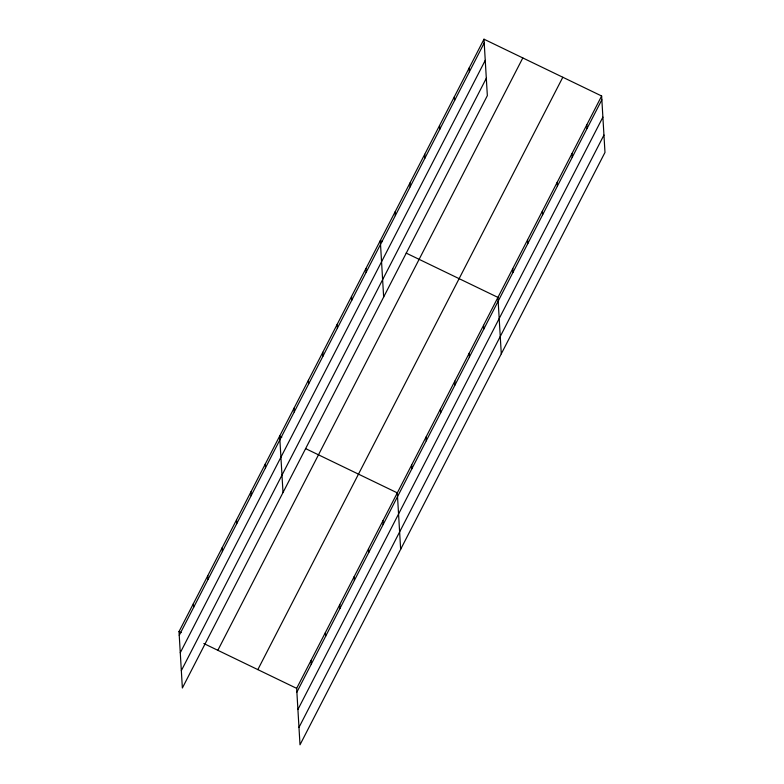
<?xml version="1.0" encoding="UTF-8"?>
<svg xmlns="http://www.w3.org/2000/svg" width="784" height="784" viewBox="0 0 784 784"><rect width="100%" height="100%" fill="white"/><g stroke="black" fill="none" stroke-linecap="round" stroke-linejoin="round"><path stroke-width="1.18" d="M483.993 39.2L487.344 95.638L182.368 688.009L179.017 631.571L483.993 39.2L601.632 95.991L604.983 152.429L300.007 744.8L296.656 688.362L601.632 95.991M179.242 635.334L484.218 42.963M180.271 652.719L485.247 60.348M181.339 670.624L486.315 78.263M217.834 650.308L522.81 57.938M257.838 669.614L562.814 77.253M296.881 692.125L601.857 99.754M297.91 709.51L602.886 117.139M298.978 727.415L603.954 135.054M382.455 241.648L380.299 240.6L383.65 297.048M406.181 253.095L497.938 297.401L501.29 353.839M281.819 437.129L279.663 436.09L283.014 492.528M305.535 448.575L397.302 492.881L400.653 549.319M179.017 631.571L181.173 632.61M203.82 643.537L296.656 688.362M586.814 124.764L587.04 128.527M572.006 153.537L572.232 157.3M557.189 182.309L557.414 186.073M542.381 211.082L542.606 214.845M527.563 239.855L527.789 243.618M512.756 268.628L512.971 272.391M469.175 67.973L469.4 71.736M483.561 325.321L483.787 329.084M454.367 96.746L454.593 100.509M469.185 353.251L469.41 357.014M454.808 381.171L455.034 384.944M439.55 125.518L439.775 129.282M440.432 409.101L440.657 412.864M424.742 154.291L424.967 158.054M426.055 437.031L426.28 440.794M409.924 183.064L410.15 186.827M411.678 464.951L411.894 468.714M395.116 211.837L395.332 215.6M382.915 520.801L383.141 524.565M365.922 268.53L366.148 272.293M368.539 548.731L368.764 552.495M351.546 296.46L351.771 300.223M354.162 576.652L354.388 580.425M337.169 324.38L337.394 328.143M339.786 604.582L340.011 608.345M322.792 352.31L323.018 356.073M325.409 632.512L325.634 636.275M308.416 380.23L308.641 384.003M311.032 660.432L311.258 664.195M294.039 408.16L294.255 411.923M265.276 464.01L265.502 467.774M250.9 491.94L251.125 495.704M236.523 519.861L236.748 523.624M222.146 547.791L222.372 551.554M207.77 575.711L207.995 579.484M193.393 603.641L193.619 607.404"/></g></svg>
